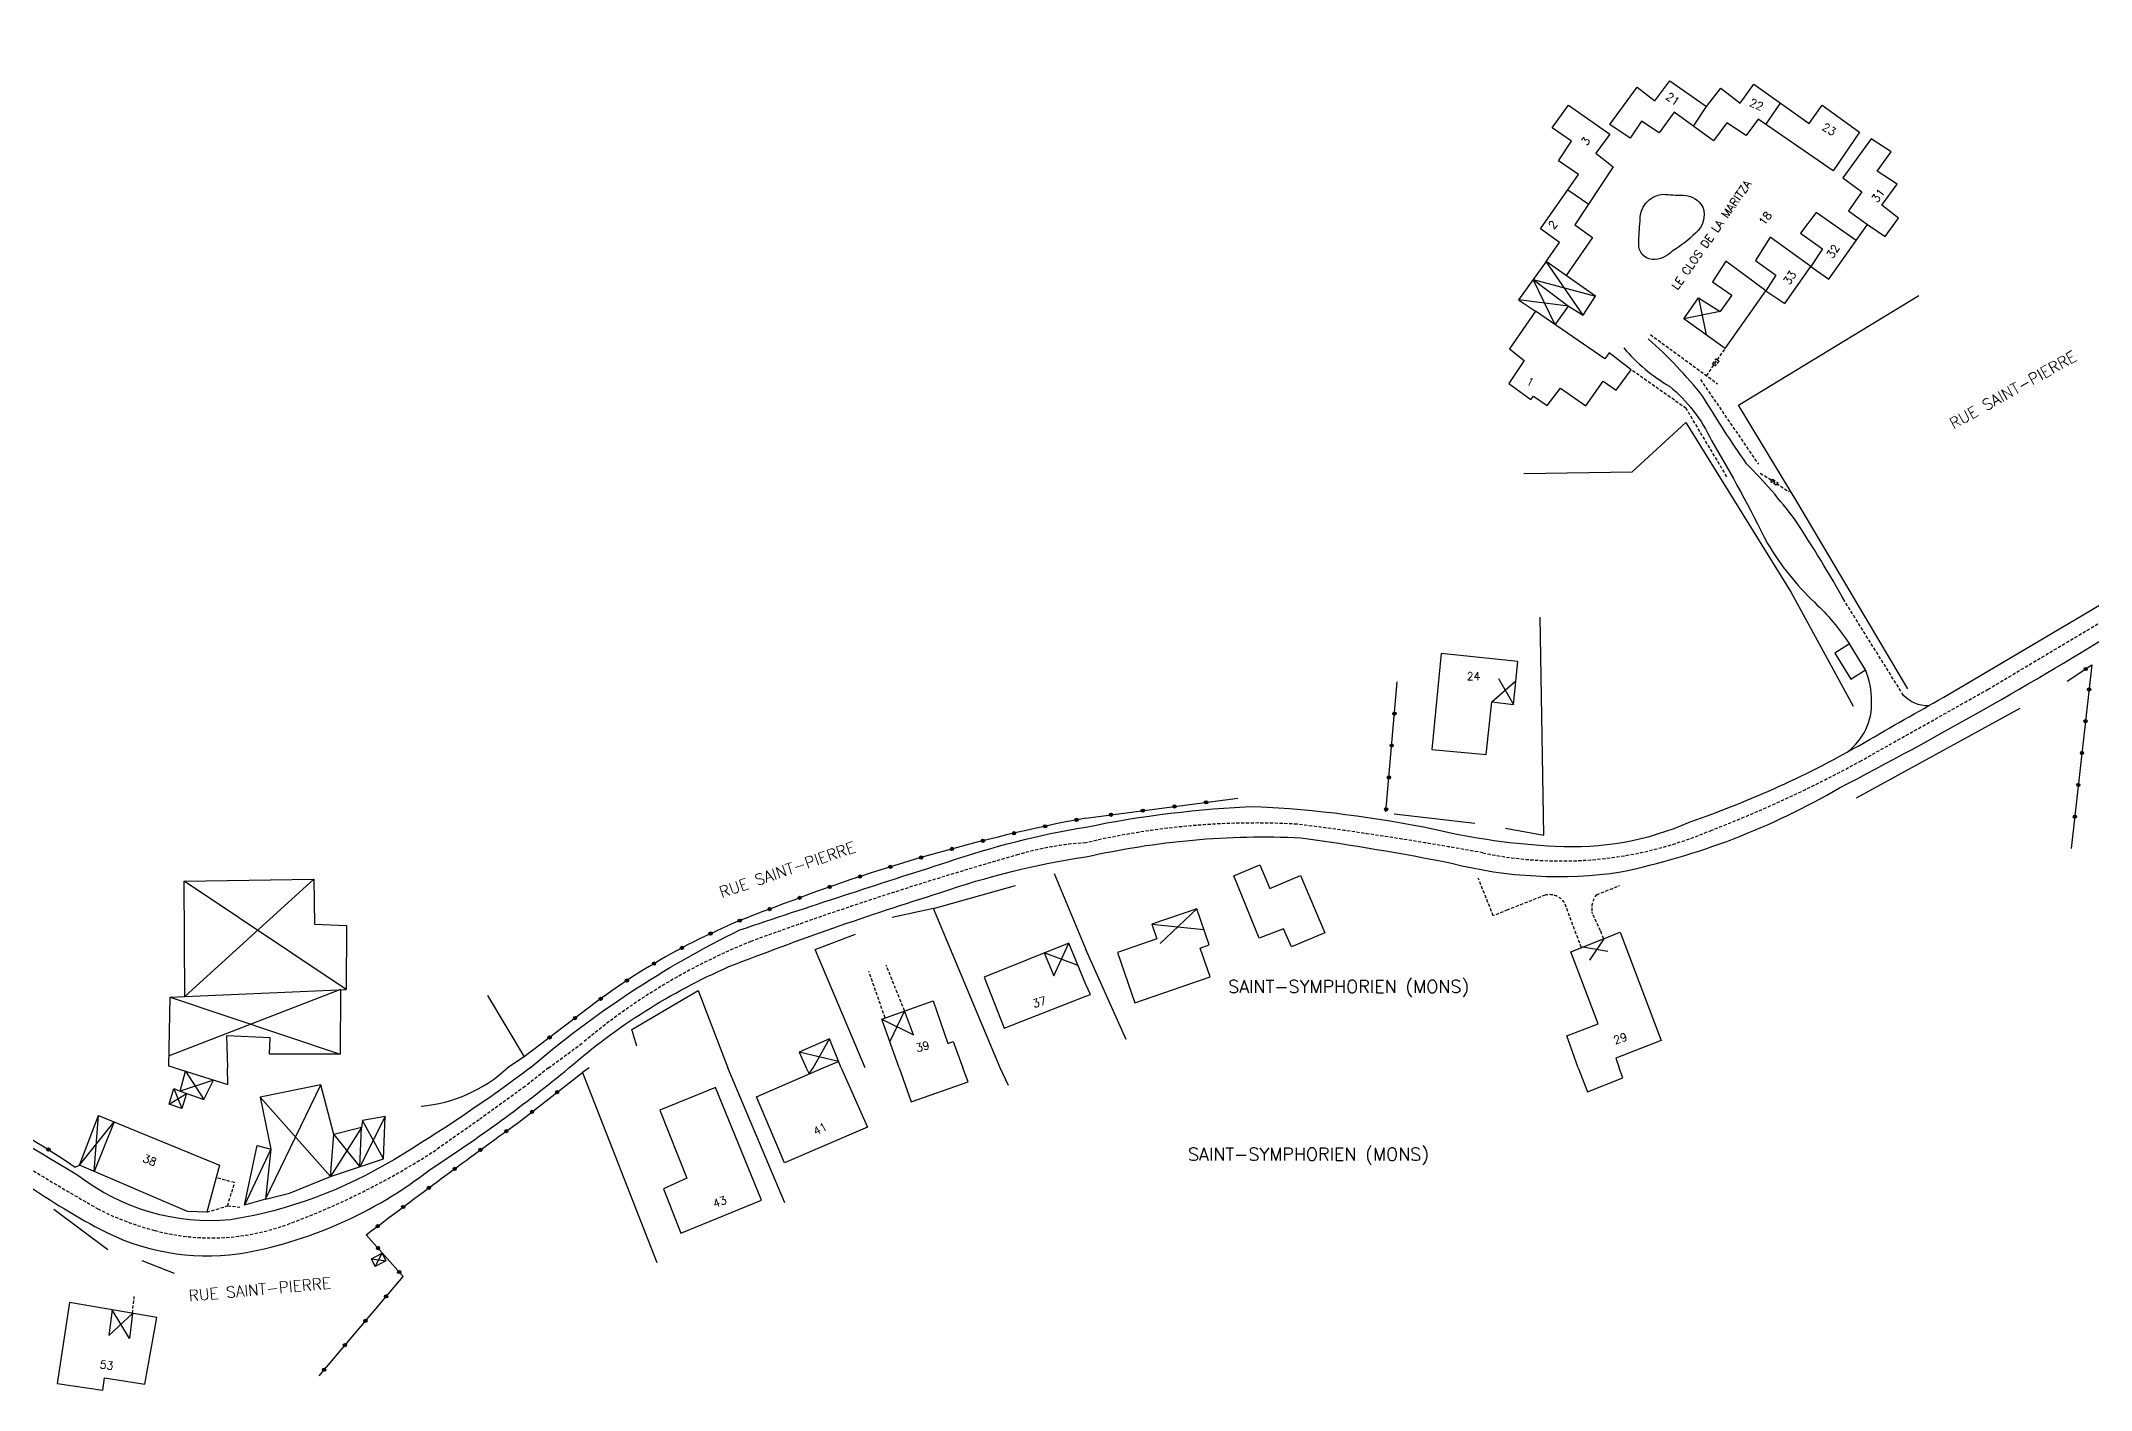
# Model space of a CAD drawing. Header units: millimetres. Extents: x 123000 to 124000, y 125000 to 126000.
# Drawn here: x 123336.8 to 123657, y 125449.7 to 125660.5 of the extents above; entities that cross this region are included whole.
import ezdxf
from ezdxf.enums import TextEntityAlignment as Align

# ---------------------------------------------------------------- set-up
doc = ezdxf.new("R2010")
doc.units = ezdxf.units.MM
doc.linetypes.add('DASHED', pattern=[0.75, 0.5, -0.25])
for name, color, linetype in [('W0001', 6, 'DASHED'), ('W0008', 7, 'CONTINUOUS'), ('W0100', 7, 'CONTINUOUS'), ('W0112', 1, 'DASHED'), ('W0310', 3, 'CONTINUOUS'), ('W0322', 7, 'CONTINUOUS'), ('W0980', 7, 'CONTINUOUS'), ('W0989', 7, 'CONTINUOUS'), ('W0991', 7, 'CONTINUOUS')]:
    doc.layers.add(name, color=color, linetype=linetype)
doc.styles.get("Standard").update_dxf_attribs({"font": 'romans.shx', "width": 0.85})

msp = doc.modelspace()

# ---------------------------------------------------------------- linework, layer by layer
at = {"layer": 'W0001'}
for points in [[(123539.48, 125750), (123546.72, 125744.98), (123556.03, 125738.39, 0.040357), (123595.98, 125716.69, 0.000354), (123611.01, 125709.19, -0.013454), (123656.63, 125685.77, -0.000942), (123692.88, 125659.86), (123710.64, 125646.75), (123726.06, 125635.44), (123733.6, 125628.85, -0.013194), (123742.4, 125620.16)], [(123500, 125535.18, -0.072463), (123533.01, 125538.09, -0.013691), (123562.02, 125533.61, 0.153098), (123597.57, 125537.07, 0.033495), (123620.93, 125547.9), (123640.94, 125559.16), (123667.32, 125574.88), (123681.96, 125583.6), (123696.64, 125592.35), (123710.17, 125600.37), (123719.35, 125605.84), (123745.1, 125621.84)], [(123416.07, 125500), (123421.49, 125504, -0.079744), (123447.67, 125519.76, -0.018788), (123489.47, 125533.33, -0.058108), (123500, 125535.18)], [(123416.07, 125500), (123412.4, 125497.12), (123405.23, 125491.92), (123398.46, 125487.18, -0.056323), (123375.28, 125475.56, -0.154214), (123354.58, 125474.6, -0.057277), (123345.65, 125478, -0.0152), (123323.54, 125491.54, 0.066017), (123302.05, 125500)]]:
    msp.add_lwpolyline(points, format="xyb", dxfattribs=at)
at = {"layer": 'W0008'}
for points in [[(123500, 125537.63, -0.041189), (123526.58, 125540.87, -0.038014), (123554.46, 125537.32, 0.047182), (123573.3, 125534.67, 0.120565), (123594.41, 125538.46, 0.048168), (123621.66, 125550.87, -0.002498), (123634.05, 125557.94), (123656.93, 125571.47), (123690.48, 125591.47), (123715.97, 125606.46, 0.092445), (123727.85, 125617.45, 0.343053), (123728.1, 125629.25, 0.134183), (123723.39, 125633.67), (123700.14, 125650.58), (123668.63, 125674.03, 0.062286), (123634.33, 125695.02), (123591.93, 125715.8, -0.004878), (123567.98, 125727.47, -0.039251), (123553.83, 125736.94), (123534.99, 125750)], [(123586.59, 125632.23, -0.402877), (123590.13, 125636.53, 0.016162), (123593.33, 125636.34, -0.283745), (123596.38, 125634.51, -0.313015), (123595.27, 125630.44, -0.056361), (123591.62, 125627.63, -0.204285), (123588.46, 125626.3, -0.403536), (123586.4, 125628.77, -0.028329), (123586.59, 125632.31, -0.658138)], [(123500, 125532.98, -0.066962), (123533.61, 125535.98, -0.014321), (123557.14, 125532, 0.099856), (123583.57, 125530.63, 0.081057), (123617.74, 125543.77, 0.019645), (123662.31, 125569.1, -0.000645), (123711.53, 125598.43, -0.00787), (123742.69, 125616.71, 0.000899)], [(123413.18, 125500, -0.063837), (123445.97, 125521.56, -0.005012), (123478.34, 125532.15, -0.043047), (123500, 125537.63, -0.081176)], [(123419.26, 125500, -0.076456), (123444.25, 125515.83, -0.017765), (123477.19, 125527.36, -0.046916), (123500, 125532.98, -0.046916)], [(123294.07, 125500, -0.071951), (123310.8, 125495.08, -0.057207), (123333.51, 125482.5, 0.03158), (123346.02, 125474.8, 0.15522), (123367.59, 125470.95, 0.125084), (123397.58, 125484.16, 0.028944), (123419.26, 125500)], [(123413.18, 125500, -0.02539), (123391.99, 125485.72, -0.095943), (123366.38, 125476.27, -0.188507), (123342.55, 125483.19, 0.01091), (123320.1, 125496.2, 0.008151), (123310.04, 125500, 0.008151)]]:
    msp.add_lwpolyline(points, format="xyb", dxfattribs=at)
at = {"layer": 'W0100'}
for points in [[(123620.89, 125646.23), (123616.77, 125640.16), (123605.02, 125648.23), (123603.18, 125645.67), (123600.12, 125647.68), (123598.04, 125644.87), (123591.89, 125649.35), (123589.57, 125646.11), (123586.82, 125647.94), (123585.04, 125645.26), (123581.86, 125647.39), (123586.14, 125653.26), (123588.9, 125651.12), (123591.22, 125654.24), (123596.97, 125650.21), (123599.18, 125653.08), (123602.23, 125650.76), (123604.38, 125653.69), (123613, 125647.58), (123615.02, 125650.45), (123620.89, 125646.23)], [(123577.68, 125617.63), (123571.92, 125625.99), (123573.98, 125628.98), (123571.05, 125631.08), (123576.97, 125639.6), (123573.85, 125641.74), (123575.88, 125644.78), (123572.86, 125646.86), (123575.39, 125650.42), (123581.86, 125645.88), (123579.66, 125642.92), (123582.4, 125640.78), (123576.42, 125631.72), (123579.17, 125629.74), (123575.04, 125623.79)], [(123594.92, 125647.14), (123596.97, 125650.21)], [(123606.23, 125647.39), (123608.53, 125650.74)], [(123599.9, 125612.41), (123606.24, 125621.42), (123609.19, 125619.43), (123613.27, 125625.21), (123616.05, 125623.22), (123622.14, 125631.8), (123624.86, 125629.9), (123626.96, 125632.75), (123624.38, 125634.78), (123626.76, 125638.07), (123623.64, 125640.11), (123625.81, 125643.16), (123622.69, 125645.19), (123618.25, 125639.06), (123621.22, 125636.9), (123619.15, 125633.94), (123622.14, 125631.8)], [(123575.29, 125637.18), (123578.57, 125634.96)], [(123620.33, 125629.26), (123614.11, 125633.66), (123611.67, 125630.41), (123615.09, 125628), (123613.27, 125625.21), (123606.91, 125629.78), (123604.63, 125626.16), (123607.81, 125623.89), (123606.24, 125621.42), (123599.98, 125626.06), (123597.91, 125622.85), (123600.92, 125620.72), (123599.1, 125618.2)], [(123573.31, 125616.12), (123575.43, 125619), (123577.68, 125617.63), (123579.6, 125620.57), (123571.92, 125625.99), (123567.59, 125620.02), (123570.23, 125618.24)], [(123573.31, 125616.12), (123569.89, 125623.18), (123575.43, 125619), (123567.59, 125620.02)], [(123569.89, 125623.18), (123579.6, 125620.57)], [(123585.21, 125609.08), (123581.74, 125611.72), (123581.08, 125610.79), (123570.23, 125618.24), (123566.17, 125612.38), (123568.47, 125610.51), (123566.06, 125606.95), (123569.51, 125604.43), (123569.95, 125604.98), (123572.09, 125603.5), (123574.17, 125606.19), (123578.12, 125603.45), (123580.81, 125607.28), (123582.84, 125605.91), (123585.21, 125609.08)], [(123599.9, 125612.41), (123593.43, 125617.05), (123595.73, 125620.31), (123599.1, 125618.2), (123593.43, 125617.05)], [(123595.73, 125620.31), (123596.93, 125614.54)], [(123554.08, 125549.74), (123562.52, 125548.95), (123563.42, 125557.23), (123566.8, 125556.81), (123567.49, 125563.5), (123555.5, 125564.77), (123554.08, 125549.74)], [(123563.42, 125557.23), (123567.18, 125560.49)], [(123564.48, 125560.87), (123566.8, 125556.81)], [(123523.11, 125530.01), (123527.19, 125531.72), (123528.74, 125528.05), (123533.55, 125530.07), (123537.32, 125521.13), (123532.15, 125518.91), (123530.86, 125521.75), (123527.09, 125520.3), (123523.11, 125530.01)], [(123359.24, 125511.15), (123359.12, 125529.19), (123379.41, 125529.48), (123379.53, 125522.47), (123384.48, 125522.25), (123384.43, 125512.28), (123359.12, 125529.19)], [(123379.41, 125529.48), (123359.24, 125511.15), (123384.43, 125512.28)], [(123507.66, 125510.2), (123519.42, 125514.26), (123517.87, 125518.71), (123519.26, 125519.22), (123517.33, 125524.84), (123510.29, 125522.48), (123511.1, 125520.17), (123504.94, 125518.06), (123507.66, 125510.2)], [(123510.29, 125522.48), (123518.43, 125521.63)], [(123517.33, 125524.84), (123511.63, 125519.43)], [(123500, 125513.05), (123497.33, 125519.51), (123484.12, 125514.21), (123487.27, 125506.23)], [(123493.49, 125517.97), (123495.01, 125514.38), (123497.33, 125519.51)], [(123576.9, 125500), (123575.16, 125505.03), (123580.04, 125506.91), (123575.75, 125518.14), (123583.48, 125521.22), (123589.87, 125504.28), (123582.8, 125501.53), (123583.32, 125500)], [(123577.67, 125518.9), (123581.54, 125518.27)], [(123580.9, 125520.19), (123578.69, 125516.83)], [(123498.78, 125515.99), (123493.49, 125517.97)], [(123500, 125511.23), (123500.73, 125511.5), (123500, 125513.05)], [(123357.71, 125500), (123356.75, 125500.27), (123356.96, 125511.04), (123359.24, 125511.15)], [(123383.57, 125512.25), (123356.78, 125501.88)], [(123356.96, 125511.04), (123383.52, 125502.16)], [(123383.57, 125512.25), (123383.52, 125502.16), (123372.46, 125502.16), (123372.58, 125504.72), (123365.74, 125505.01), (123365.89, 125500)], [(123470.85, 125500), (123468.16, 125507.64), (123476.15, 125510.5), (123478.42, 125503.84), (123479.26, 125504.13), (123480.77, 125500)], [(123487.27, 125506.23), (123500, 125511.23)], [(123468.16, 125507.64), (123473.07, 125505.19), (123471.69, 125508.91), (123469.39, 125504.14)], [(123461.79, 125500), (123459.95, 125504.53), (123455.2, 125502.48), (123456.29, 125500)], [(123457.4, 125500), (123459.95, 125504.53)], [(123356.8, 125494.32), (123357.51, 125496.77), (123358.51, 125496.38), (123359.36, 125499.49), (123365.96, 125497.41), (123365.89, 125500)], [(123357.71, 125500), (123359.36, 125499.49), (123362.2, 125495.05), (123363.73, 125498.11), (123358.51, 125496.38), (123362.2, 125495.05)], [(123461.79, 125500), (123465.89, 125490.76), (123452.93, 125485.18), (123448.55, 125495.49), (123458.96, 125500)], [(123458.96, 125500), (123461.37, 125501.02), (123455.2, 125502.48)], [(123456.29, 125500), (123456.8, 125499.06), (123457.4, 125500)], [(123470.85, 125500), (123472.71, 125494.7), (123481.6, 125497.83), (123480.77, 125500)], [(123576.9, 125500), (123578.35, 125496.28), (123583.9, 125498.45), (123583.32, 125500)], [(123357.51, 125496.77), (123358.78, 125493.66)], [(123390.3, 125485.8), (123390.52, 125492.43), (123386.99, 125491.8), (123386.83, 125490.72), (123382.54, 125489.61), (123380.47, 125497.35), (123371, 125495.43), (123372.69, 125487.29), (123371.87, 125479.48), (123368.57, 125478.57), (123370.57, 125487.87), (123372.69, 125487.29), (123368.57, 125478.57)], [(123371.87, 125479.48), (123380.47, 125497.35)], [(123436.73, 125474.2), (123449.33, 125479.33), (123442.14, 125496.94), (123433.47, 125493.4), (123437.67, 125482.77), (123434.03, 125481.1), (123436.73, 125474.2)], [(123359.52, 125496.02), (123358.78, 125493.66), (123356.8, 125494.32), (123359.52, 125496.02)], [(123381.98, 125483.04), (123371, 125495.43)], [(123342.13, 125484.52), (123342.82, 125484.79), (123345.78, 125492.55), (123364.69, 125484.79), (123362.69, 125477.46), (123359.69, 125477.6), (123342.82, 125484.79), (123348.19, 125491.56), (123345.1, 125483.82), (123345.78, 125492.55)], [(123390.52, 125492.43), (123386.59, 125484.57), (123386.83, 125490.72), (123381.98, 125483.04)], [(123381.98, 125483.04), (123390.3, 125485.8), (123386.99, 125491.8)], [(123371.87, 125479.48), (123375.6, 125480.43), (123381.98, 125483.04), (123382.54, 125489.61)], [(123382.54, 125489.61), (123386.59, 125484.57)], [(123388.41, 125470.2), (123390.09, 125471.06), (123390.67, 125469.88), (123388.96, 125468.98), (123388.41, 125470.2), (123390.67, 125469.88)], [(123388.96, 125468.98), (123390.09, 125471.06)], [(123353, 125450.58), (123354.86, 125461.01), (123341.24, 125463.34), (123339.28, 125450.69), (123346.43, 125449.68), (123346.7, 125451.59), (123353, 125450.58)], [(123347.91, 125462.2), (123347.39, 125458.2), (123351.05, 125461.66), (123350.62, 125457.73), (123347.91, 125462.2)]]:
    msp.add_lwpolyline(points, dxfattribs=at)
msp.add_lwpolyline([(123619.49, 125560.74), (123621.78, 125562.21), (123619.29, 125566.26), (123616.99, 125564.79)], close=True, dxfattribs=at)
at = {"layer": 'W0112'}
for p, q in [((123597.91, 125609.96), (123598.48, 125610.78)), ((123598.32, 125609.68), (123597.91, 125609.96)), ((123598.89, 125610.5), (123598.32, 125609.68)), ((123598.48, 125610.78), (123598.89, 125610.5)), ((123607.02, 125591.58), (123607.29, 125592)), ((123607.86, 125591.04), (123607.02, 125591.58)), ((123607.29, 125592), (123608.13, 125591.46)), ((123608.13, 125591.46), (123607.86, 125591.04))]:
    msp.add_line(p, q, dxfattribs=at)
for points in [[(123588.19, 125614.58), (123598.7, 125606.9)], [(123596.97, 125608.16), (123599.9, 125612.41)], [(123600.15, 125592.37), (123593.78, 125603.04), (123585.21, 125609.08)], [(123596.01, 125607.56), (123605.08, 125594.32)], [(123605.37, 125592.95), (123609.9, 125590.02)], [(123627.74, 125558.21), (123618.62, 125572.81)], [(123471.69, 125508.91), (123468.81, 125516.08)], [(123468.65, 125507.82), (123466.1, 125515.09)], [(123362.69, 125477.46), (123365.93, 125478.46), (123367.03, 125482.08), (123364.16, 125482.84)], [(123365.93, 125478.46), (123367.84, 125478.27)], [(123351.05, 125461.66), (123351.36, 125464.29)]]:
    msp.add_lwpolyline(points, dxfattribs=at)
for points in [[(123577.42, 125518.81), (123574.78, 125525.84, 0.312657), (123571.77, 125527), (123565.88, 125524.7), (123563.66, 125523.76), (123561.31, 125529.66)], [(123580.9, 125520.19), (123580.42, 125521.42), (123579.09, 125524.35, -0.222299), (123579.81, 125527.07), (123583.45, 125528.53)]]:
    msp.add_lwpolyline(points, format="xyb", dxfattribs=at)
at = {"layer": 'W0310'}
for points in [[(123628.44, 125559.26), (123611.09, 125588.52), (123601.97, 125603.53), (123630.12, 125620.71)], [(123568.41, 125592.87), (123585.33, 125593.16), (123593.72, 125600.83), (123610.21, 125574.27), (123619.9, 125556.55)], [(123565.57, 125537.45), (123571.56, 125536.39), (123570.97, 125570.43)], [(123620.38, 125542.21), (123645.95, 125556.22)], [(123548.18, 125539.68), (123560.75, 125538.27)], [(123486.63, 125500), (123476.23, 125524.89), (123489.03, 125528.49)], [(123495.07, 125530.39), (123500, 125518.5)], [(123476.23, 125524.89), (123469.76, 125523.5)], [(123465.53, 125500), (123457.7, 125518.5), (123464.04, 125520.92)], [(123506.29, 125504.46), (123500, 125518.5)], [(123406.52, 125511.32), (123412.24, 125501.75), (123409.66, 125500)], [(123429.84, 125503.4), (123429.09, 125506.01), (123439.42, 125512.1), (123444.1, 125500)], [(123422.41, 125500), (123421.35, 125499.3), (123433, 125469.63)], [(123452.97, 125478.95), (123444.1, 125500)], [(123487.9, 125497.25), (123486.63, 125500)], [(123338.81, 125477.95), (123347.21, 125471.65)], [(123352.51, 125469.94), (123357.57, 125467.94)]]:
    msp.add_lwpolyline(points, dxfattribs=at)
msp.add_lwpolyline([(123396.18, 125494.02, 0.163953), (123409.66, 125500, 0.163953)], format="xyb", dxfattribs=at)
at = {"layer": 'W0322'}
for points in [[(123653.31, 125560.41), (123657.15, 125562.96), (123653.95, 125534.29)], [(123546.88, 125540.03), (123548.65, 125560.34)], [(123500, 125539.04), (123523.77, 125542.16)]]:
    msp.add_lwpolyline(points, dxfattribs=at)
for points in [[(123500, 125539.04, 0.046256), (123451.41, 125525.11, 0.07553), (123423.56, 125510.32), (123412.24, 125501.75)], [(123313.48, 125500, -0.048366), (123342.13, 125484.52)], [(123380.21, 125451.91), (123393.34, 125467.44), (123387.59, 125473.93, -0.006625), (123411.43, 125491.54), (123421.35, 125499.3)]]:
    msp.add_lwpolyline(points, format="xyb", dxfattribs=at)
for centre, radius in [((123656.2, 125562.33), 0.25), ((123656.2, 125562.33), 0.15), ((123656.73, 125559.14), 0.25), ((123656.73, 125559.14), 0.15), ((123548.21, 125555.36), 0.25), ((123548.21, 125555.36), 0.15), ((123656.17, 125554.17), 0.25), ((123656.17, 125554.17), 0.15), ((123547.78, 125550.38), 0.25), ((123547.78, 125550.38), 0.15), ((123655.62, 125549.2), 0.25), ((123655.62, 125549.2), 0.15), ((123547.35, 125545.39), 0.25), ((123547.35, 125545.39), 0.15), ((123655.06, 125544.23), 0.25), ((123518.81, 125541.51), 0.25), ((123518.81, 125541.51), 0.15), ((123655.06, 125544.23), 0.15), ((123498.56, 125538.76), 0.25), ((123498.56, 125538.76), 0.15), ((123503.94, 125539.56), 0.25), ((123503.94, 125539.56), 0.15), ((123508.9, 125540.21), 0.25), ((123508.9, 125540.21), 0.15), ((123513.86, 125540.86), 0.25), ((123513.86, 125540.86), 0.15), ((123546.92, 125540.41), 0.25), ((123546.92, 125540.41), 0.15), ((123654.51, 125539.26), 0.25), ((123654.51, 125539.26), 0.15), ((123483.92, 125535.5), 0.25), ((123483.92, 125535.5), 0.15), ((123488.78, 125536.67), 0.25), ((123488.78, 125536.67), 0.15), ((123493.66, 125537.76), 0.25), ((123493.66, 125537.76), 0.15), ((123469.48, 125531.43), 0.25), ((123474.27, 125532.87), 0.25), ((123474.27, 125532.87), 0.15), ((123479.09, 125534.23), 0.25), ((123479.09, 125534.23), 0.15), ((123459.99, 125528.29), 0.25), ((123464.72, 125529.9), 0.25), ((123464.72, 125529.9), 0.15), ((123469.48, 125531.43), 0.15), ((123455.29, 125526.58), 0.25), ((123455.29, 125526.58), 0.15), ((123459.99, 125528.29), 0.15), ((123445.95, 125523.02), 0.25), ((123445.95, 125523.02), 0.15), ((123450.61, 125524.82), 0.25), ((123450.61, 125524.82), 0.15), ((123436.91, 125518.76), 0.25), ((123436.91, 125518.76), 0.15), ((123441.38, 125521), 0.25), ((123441.38, 125521), 0.15), ((123432.55, 125516.31), 0.25), ((123432.55, 125516.31), 0.15), ((123428.31, 125513.65), 0.25), ((123428.31, 125513.65), 0.15), ((123424.21, 125510.8), 0.25), ((123424.21, 125510.8), 0.15), ((123420.21, 125507.79), 0.25), ((123420.21, 125507.79), 0.15), ((123416.23, 125504.77), 0.25), ((123416.23, 125504.77), 0.15), ((123417.41, 125496.22), 0.25), ((123413.48, 125493.14), 0.25), ((123413.48, 125493.14), 0.15), ((123417.41, 125496.22), 0.15), ((123409.48, 125490.13), 0.25), ((123409.48, 125490.13), 0.15), ((123337.94, 125487.25), 0.25), ((123337.94, 125487.25), 0.15), ((123405.43, 125487.2), 0.25), ((123405.43, 125487.2), 0.15), ((123401.4, 125484.24), 0.25), ((123401.4, 125484.24), 0.15), ((123397.38, 125481.27), 0.25), ((123397.38, 125481.27), 0.15), ((123393.37, 125478.28), 0.25), ((123393.37, 125478.28), 0.15), ((123389.37, 125475.28), 0.25), ((123389.37, 125475.28), 0.15), ((123389.43, 125471.86), 0.25), ((123389.43, 125471.86), 0.15), ((123392.74, 125468.12), 0.25), ((123392.74, 125468.12), 0.15), ((123390.69, 125464.31), 0.25), ((123390.69, 125464.31), 0.15), ((123387.46, 125460.49), 0.25), ((123387.46, 125460.49), 0.15), ((123384.24, 125456.68), 0.25), ((123384.24, 125456.68), 0.15), ((123381.01, 125452.86), 0.25), ((123381.01, 125452.86), 0.15)]:
    msp.add_circle(centre, radius, dxfattribs=at)
at = {"layer": 'W0989'}
for points in [[(123584.04, 125612.51, 0.086991), (123591.2, 125606.51, -0.111108), (123597.74, 125598.04, -0.018848), (123606.5, 125581.92, 0.067359), (123613.84, 125572.75, -0.058169), (123619.29, 125566.26, -2.472704)], [(123618.62, 125572.81, 0.018412), (123610.76, 125585.69, 0.035017), (123603.23, 125594.4, -0.017521), (123596.41, 125604.92, 0.045543), (123587.84, 125613.92, -0.453705)], [(123618.96, 125549.35, 0.24784), (123622.75, 125557.33, 0.100986), (123621.78, 125562.21, -1.77603)], [(123631.66, 125556.59, -0.213052), (123627.74, 125558.21, -0.975945)]]:
    msp.add_lwpolyline(points, format="xyb", dxfattribs=at)

# ---------------------------------------------------------------- texts
at = {"layer": 'W0980'}
for p in [(123541.06, 125512.58), (123534.78, 125486.38)]:
    msp.add_text('SAINT-SYMPHORIEN (MONS)', height=2, dxfattribs=at).set_placement(p, align=Align.MIDDLE)
at = {"layer": 'W0989'}
for rotation, p in [(29.2126, (123644.84, 125605.95)), (18.9283, (123453.37, 125530.99)), (5.208, (123370.97, 125465.41))]:
    msp.add_text('RUE SAINT-PIERRE', height=1.75, rotation=rotation, dxfattribs=at).set_placement(p, align=Align.MIDDLE)
at = {"layer": 'W0991'}
for s, rotation, p in [('21', 325.3349, (123591.69, 125651.4)), ('22', 335.7196, (123604.78, 125650.52)), ('23', 328.1629, (123616.12, 125646.65)), ('3', 51.9701, (123578.07, 125644.81)), ('LE CLOS DE LA MARITZA', 55.1454, (123597.73, 125630.15)), ('31', 51.7577, (123623.78, 125636.32)), ('2', 48.3346, (123572.95, 125631.74)), ('18', 54.0597, (123606.13, 125632.73)), ('32', 57.1864, (123616.73, 125627.59)), ('33', 56.8789, (123609.98, 125623.47)), ('1', 334.0509, (123569.43, 125607.2)), ('37', 18.1029, (123492.75, 125510.3)), ('39', 15.5075, (123474.5, 125503.36)), ('29', 18.0154, (123583.5, 125504.62)), ('41', 27.9978, (123458.5, 125490.47)), ('38', 338.2207, (123353.76, 125485.59)), ('43', 21.1724, (123442.81, 125479.09)), ('53', 351.7497, (123347.03, 125453.58))]:
    msp.add_text(s, height=1.25, rotation=rotation, dxfattribs=at).set_placement(p, align=Align.MIDDLE)
msp.add_text('24', height=1.25, dxfattribs=at).set_placement((123560.57, 125561.2), align=Align.MIDDLE)

doc.saveas('drawing.dxf')
